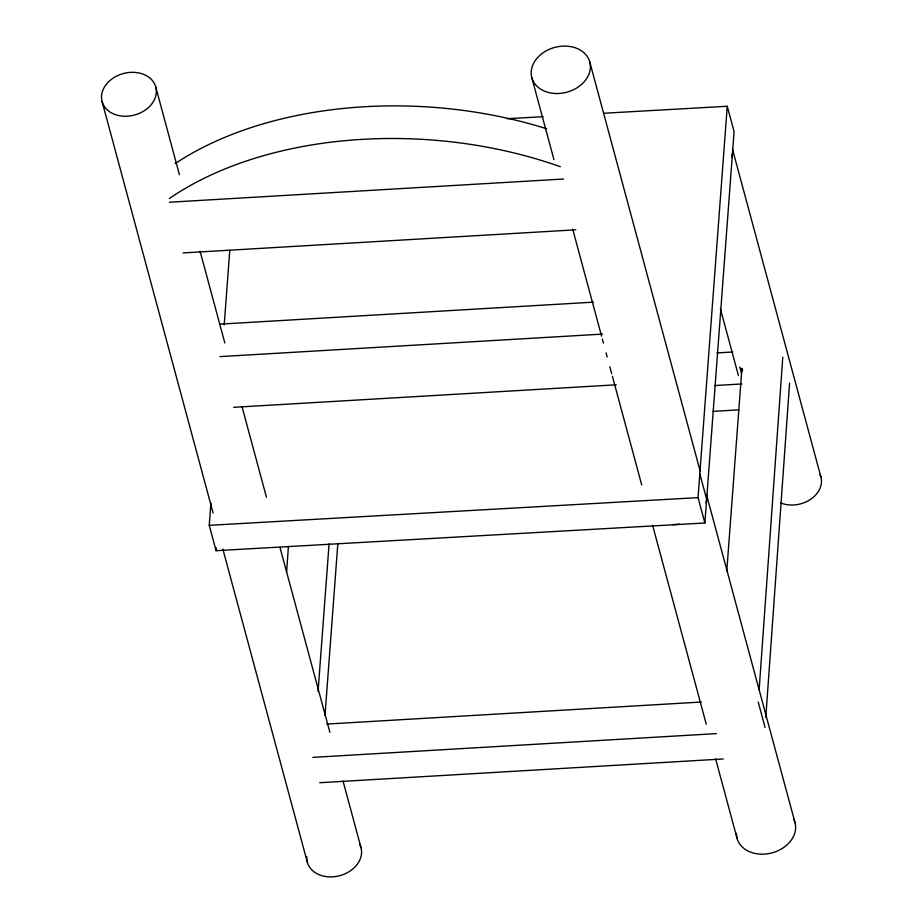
<?xml version="1.0" encoding="UTF-8"?>
<svg xmlns="http://www.w3.org/2000/svg" width="923" height="923" viewBox="0 0 923 923"><rect width="100%" height="100%" fill="white"/><g stroke="black" fill="none" stroke-linecap="round" stroke-linejoin="round"><path stroke-width="1.38" d="M286.58 572.156L288.414 546.347M795.038 822.716L759.133 689.827L782.785 357.236M789.592 383.149L765.79 717.413M603.619 113.264L727.255 106.26L734.097 131.62L704.872 522.983L216.074 550.685L209.233 525.325L210.906 502.92M224.208 324.919L229.781 250.26M216.074 550.685L216.282 547.881M318.054 691.523L329.084 543.878M325 715.452L337.853 543.439M704.872 522.983L698.03 497.624L727.255 106.26M726.793 570.852L741.93 368.265L742.634 370.838M169.394 202.229L563.48 179.027M183.077 252.937L575.779 229.815M219.432 324.169L593.385 302.156M219.986 356.613L602.569 334.091M716.998 352.921L732.816 351.986M233.669 407.32L616.252 384.799M714.529 385.56L741.838 383.956M712.879 411.381L738.769 409.858M326.673 724.082L701.526 702.022M312.862 757.368L716.433 733.612M319.704 782.727L723.274 758.96M507.304 118.721L543.243 116.69M209.233 525.325L698.03 497.624M732.4 148.926L820.962 477.156M739.75 366.996L741.55 373.665M720.378 308.686L738.388 375.442M589.797 62.072A30.021 23.19 -15.1 0 1 551.435 93.096A30.021 23.19 -15.1 0 1 541.143 54.261A30.021 23.19 -15.1 0 1 589.797 62.072L700.096 470.857M699.807 473.822L706.649 499.17A30.021 23.19 -15.1 0 1 706.003 502.897M758.233 702.068L765.075 727.428M531.786 77.555L553.927 159.587M572.687 229.112L601.577 336.168M602.327 338.96L603.446 343.125M606.076 352.863L607.196 357.028M609.826 366.766L611.707 373.711M612.457 376.492L641.716 484.956M652.596 525.279L706.257 724.163M715.637 758.925L737.027 838.199M155.791 87.108A27.805 21.483 -15.1 0 1 120.255 115.848A27.805 21.483 -15.1 0 1 110.725 79.886A27.805 21.483 -15.1 0 1 155.791 87.108L179.42 174.712M200.06 251.183L224.82 342.952M242.08 406.916L266.459 497.289M279.969 547.351L329.88 732.331M343.021 781.008L361.031 847.764M102.061 101.449L213.109 513.026M222.87 549.173L307.301 862.105M706.464 494.486L759.133 689.827M732.504 152.918A26.617 20.56 -15.1 0 1 731.697 157.037M679.201 524.091A30.021 23.19 -15.1 0 1 672.763 524.564M820.051 474.618A26.617 20.56 -15.1 0 1 811.34 498.812A26.617 20.56 -15.1 0 1 780.789 502.92M793.745 819.301A30.021 23.19 -15.1 0 1 771.213 853.083A30.021 23.19 -15.1 0 1 736.427 833.365M359.439 843.841A27.805 21.483 -15.1 0 1 338.787 875.927A27.805 21.483 -15.1 0 1 306.794 856.486M175.093 163.613A321.862 197.291 4.1 0 1 546.658 128.747M169.29 198.572A321.862 197.291 4.1 0 1 560.365 166.717"/></g></svg>
